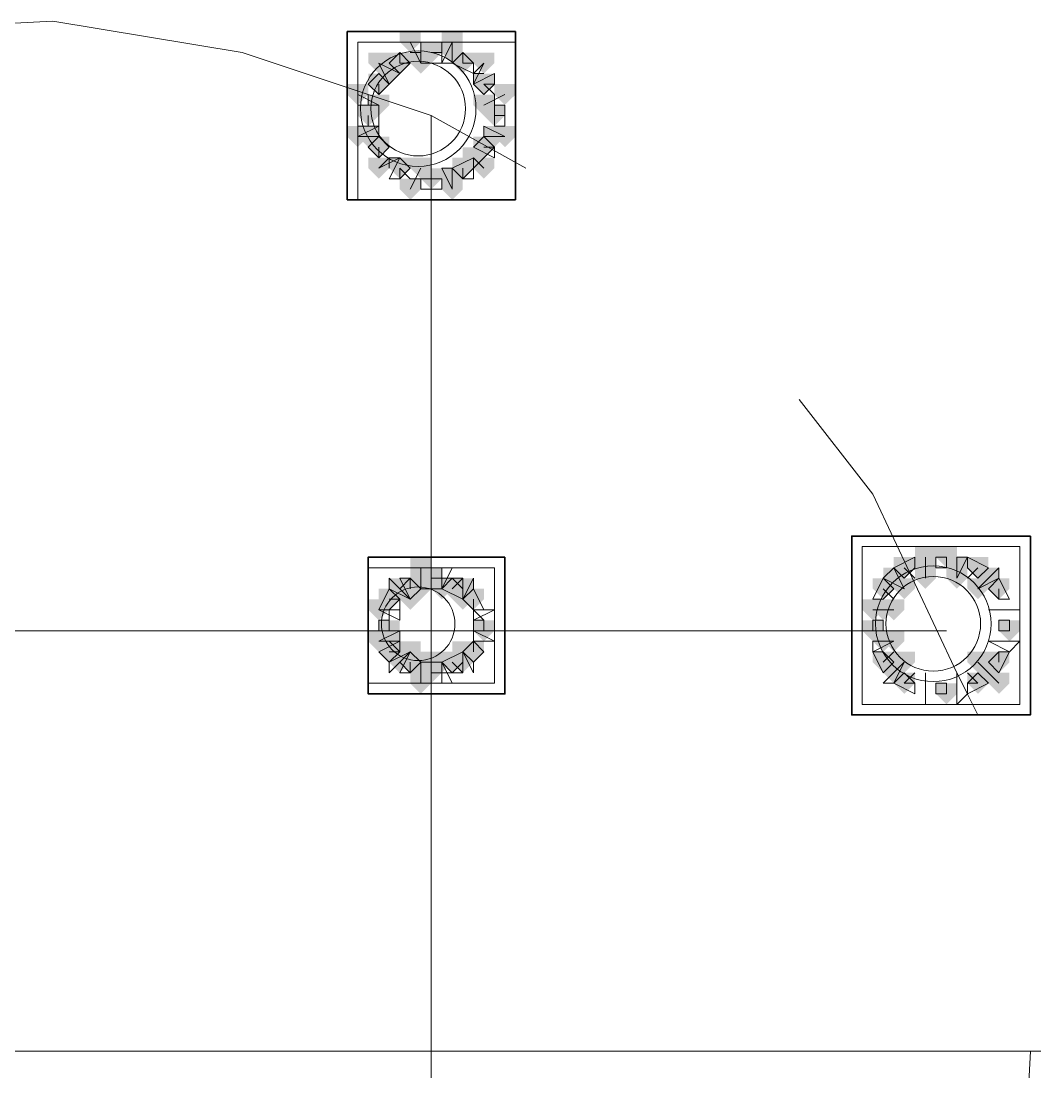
# Model space of a CAD drawing. Header units: millimetres. Extents: x 2315 to 4619, y 1334 to 1897.
# Drawn here: x 3500.14 to 3506.07, y 1554.59 to 1560.69 of the extents above; entities that cross this region are included whole.
import ezdxf

# ---------------------------------------------------------------- set-up
doc = ezdxf.new("R2010")
doc.units = ezdxf.units.MM
for name, color, linetype, true_color in [('PDF_10', 7, 'Continuous', 0x00b85c), ('PDF_AXIS', 7, 'Continuous', 0x00b85c), ('PDF_柱构件', 7, 'Continuous', 0x00b85c), ('PDF_转运站初步方案', 7, 'Continuous', 0x00b85c)]:
    doc.layers.add(name, color=color, linetype=linetype, true_color=true_color)
doc.layers.add('PDF_中心线层', color=1, linetype='Continuous')
doc.layers.add('PDF_粗实线层', color=7, linetype='Continuous')

msp = doc.modelspace()

# ---------------------------------------------------------------- hatches: boundary and pattern name
at = {"layer": 'PDF_10', "transparency": 33554559}
for points in [[(3502.5234, 1560.5703), (3502.4623, 1560.5703), (3502.4623, 1560.5093), (3502.5234, 1560.4482), (3502.5844, 1560.5093), (3502.5844, 1560.5703)], [(3502.5234, 1560.5703), (3502.4623, 1560.5703), (3502.4623, 1560.5093), (3502.5234, 1560.4482), (3502.5844, 1560.5093), (3502.5844, 1560.5703)], [(3502.5234, 1560.5703), (3502.4623, 1560.5703), (3502.4623, 1560.5093), (3502.5234, 1560.4482), (3502.5844, 1560.5093), (3502.5844, 1560.5703)], [(3502.3401, 1560.5093), (3502.279, 1560.5093), (3502.279, 1560.4482), (3502.3401, 1560.3871), (3502.4012, 1560.4482), (3502.4012, 1560.5093)], [(3502.3401, 1560.5093), (3502.279, 1560.5093), (3502.279, 1560.4482), (3502.3401, 1560.3871), (3502.4012, 1560.4482), (3502.4012, 1560.5093)], [(3502.7066, 1560.5093), (3502.6455, 1560.5093), (3502.6455, 1560.4482), (3502.7066, 1560.3871), (3502.7677, 1560.4482), (3502.7677, 1560.5093)], [(3502.7066, 1560.5093), (3502.6455, 1560.5093), (3502.6455, 1560.4482), (3502.7066, 1560.3871), (3502.7677, 1560.4482), (3502.7677, 1560.5093)], [(3502.218, 1560.3871), (3502.1569, 1560.3871), (3502.1569, 1560.326), (3502.218, 1560.2649), (3502.279, 1560.326), (3502.279, 1560.3871)], [(3502.218, 1560.3871), (3502.1569, 1560.3871), (3502.1569, 1560.326), (3502.218, 1560.2649), (3502.279, 1560.326), (3502.279, 1560.3871)], [(3502.218, 1560.3871), (3502.1569, 1560.3871), (3502.1569, 1560.326), (3502.218, 1560.2649), (3502.279, 1560.326), (3502.279, 1560.3871)], [(3502.8288, 1560.3871), (3502.7677, 1560.3871), (3502.7677, 1560.326), (3502.8288, 1560.2649), (3502.8898, 1560.326), (3502.8898, 1560.3871)], [(3502.8288, 1560.3871), (3502.7677, 1560.3871), (3502.7677, 1560.326), (3502.8288, 1560.2649), (3502.8898, 1560.326), (3502.8898, 1560.3871)], [(3502.1569, 1560.2039), (3502.0958, 1560.2039), (3502.0958, 1560.1428), (3502.1569, 1560.0817), (3502.218, 1560.1428), (3502.218, 1560.2039)], [(3502.1569, 1560.2039), (3502.0958, 1560.2039), (3502.0958, 1560.1428), (3502.1569, 1560.0817), (3502.218, 1560.1428), (3502.218, 1560.2039)], [(3502.1569, 1560.2039), (3502.0958, 1560.2039), (3502.0958, 1560.1428), (3502.1569, 1560.0817), (3502.218, 1560.1428), (3502.218, 1560.2039)], [(3502.8898, 1560.2039), (3502.8288, 1560.2039), (3502.8288, 1560.1428), (3502.8898, 1560.0817), (3502.9509, 1560.1428), (3502.9509, 1560.2039)], [(3502.8898, 1560.2039), (3502.8288, 1560.2039), (3502.8288, 1560.1428), (3502.8898, 1560.0817), (3502.9509, 1560.1428), (3502.9509, 1560.2039)], [(3502.218, 1560.0206), (3502.1569, 1560.0206), (3502.1569, 1559.9595), (3502.218, 1559.8985), (3502.279, 1559.9595), (3502.279, 1560.0206)], [(3502.218, 1560.0206), (3502.1569, 1560.0206), (3502.1569, 1559.9595), (3502.218, 1559.8985), (3502.279, 1559.9595), (3502.279, 1560.0206)], [(3502.218, 1560.0206), (3502.1569, 1560.0206), (3502.1569, 1559.9595), (3502.218, 1559.8985), (3502.279, 1559.9595), (3502.279, 1560.0206)], [(3502.8288, 1560.0206), (3502.7677, 1560.0206), (3502.7677, 1559.9595), (3502.8288, 1559.8985), (3502.8898, 1559.9595), (3502.8898, 1560.0206)], [(3502.8288, 1560.0206), (3502.7677, 1560.0206), (3502.7677, 1559.9595), (3502.8288, 1559.8985), (3502.8898, 1559.9595), (3502.8898, 1560.0206)], [(3502.3401, 1559.8985), (3502.279, 1559.8985), (3502.279, 1559.8374), (3502.3401, 1559.7763), (3502.4012, 1559.8374), (3502.4012, 1559.8985)], [(3502.3401, 1559.8985), (3502.279, 1559.8985), (3502.279, 1559.8374), (3502.3401, 1559.7763), (3502.4012, 1559.8374), (3502.4012, 1559.8985)], [(3502.7066, 1559.8985), (3502.6455, 1559.8985), (3502.6455, 1559.8374), (3502.7066, 1559.7763), (3502.7677, 1559.8374), (3502.7677, 1559.8985)], [(3502.7066, 1559.8985), (3502.6455, 1559.8985), (3502.6455, 1559.8374), (3502.7066, 1559.7763), (3502.7677, 1559.8374), (3502.7677, 1559.8985)], [(3502.5234, 1559.8374), (3502.4623, 1559.8374), (3502.4623, 1559.7763), (3502.5234, 1559.7152), (3502.5844, 1559.7763), (3502.5844, 1559.8374)], [(3502.5234, 1559.8374), (3502.4623, 1559.8374), (3502.4623, 1559.7763), (3502.5234, 1559.7152), (3502.5844, 1559.7763), (3502.5844, 1559.8374)], [(3505.5163, 1557.6385), (3505.4553, 1557.6385), (3505.4553, 1557.5774), (3505.5163, 1557.5163), (3505.5774, 1557.5774), (3505.5774, 1557.6385)], [(3505.5163, 1557.6385), (3505.4553, 1557.6385), (3505.4553, 1557.5774), (3505.5163, 1557.5163), (3505.5774, 1557.5774), (3505.5774, 1557.6385)], [(3505.272, 1557.5774), (3505.2109, 1557.5774), (3505.2109, 1557.5163), (3505.272, 1557.4552), (3505.3331, 1557.5163), (3505.3331, 1557.5774)], [(3505.272, 1557.5774), (3505.2109, 1557.5774), (3505.2109, 1557.5163), (3505.272, 1557.4552), (3505.3331, 1557.5163), (3505.3331, 1557.5774)], [(3505.6996, 1557.5774), (3505.6385, 1557.5774), (3505.6385, 1557.5163), (3505.6996, 1557.4552), (3505.7607, 1557.5163), (3505.7607, 1557.5774)], [(3505.6996, 1557.5774), (3505.6385, 1557.5774), (3505.6385, 1557.5163), (3505.6996, 1557.4552), (3505.7607, 1557.5163), (3505.7607, 1557.5774)], [(3502.5234, 1557.5163), (3502.4623, 1557.5163), (3502.4623, 1557.4552), (3502.5234, 1557.3941), (3502.5844, 1557.4552), (3502.5844, 1557.5163)], [(3502.5234, 1557.5163), (3502.4623, 1557.5163), (3502.4623, 1557.4552), (3502.5234, 1557.3941), (3502.5844, 1557.4552), (3502.5844, 1557.5163)], [(3502.5234, 1557.5163), (3502.4623, 1557.5163), (3502.4623, 1557.4552), (3502.5234, 1557.3941), (3502.5844, 1557.4552), (3502.5844, 1557.5163)], [(3502.4012, 1557.4552), (3502.3401, 1557.4552), (3502.3401, 1557.3941), (3502.4012, 1557.333), (3502.4623, 1557.3941), (3502.4623, 1557.4552)], [(3502.4012, 1557.4552), (3502.3401, 1557.4552), (3502.3401, 1557.3941), (3502.4012, 1557.333), (3502.4623, 1557.3941), (3502.4623, 1557.4552)], [(3502.6455, 1557.4552), (3502.5844, 1557.4552), (3502.5844, 1557.3941), (3502.6455, 1557.333), (3502.7066, 1557.3941), (3502.7066, 1557.4552)], [(3502.6455, 1557.4552), (3502.5844, 1557.4552), (3502.5844, 1557.3941), (3502.6455, 1557.333), (3502.7066, 1557.3941), (3502.7066, 1557.4552)], [(3505.1498, 1557.4552), (3505.0888, 1557.4552), (3505.0888, 1557.3941), (3505.1498, 1557.333), (3505.2109, 1557.3941), (3505.2109, 1557.4552)], [(3505.1498, 1557.4552), (3505.0888, 1557.4552), (3505.0888, 1557.3941), (3505.1498, 1557.333), (3505.2109, 1557.3941), (3505.2109, 1557.4552)], [(3505.8217, 1557.4552), (3505.7607, 1557.4552), (3505.7607, 1557.3941), (3505.8217, 1557.333), (3505.8828, 1557.3941), (3505.8828, 1557.4552)], [(3505.8217, 1557.4552), (3505.7607, 1557.4552), (3505.7607, 1557.3941), (3505.8217, 1557.333), (3505.8828, 1557.3941), (3505.8828, 1557.4552)], [(3502.279, 1557.3941), (3502.218, 1557.3941), (3502.218, 1557.333), (3502.279, 1557.272), (3502.3401, 1557.333), (3502.3401, 1557.3941)], [(3502.279, 1557.3941), (3502.218, 1557.3941), (3502.218, 1557.333), (3502.279, 1557.272), (3502.3401, 1557.333), (3502.3401, 1557.3941)], [(3502.7677, 1557.3941), (3502.7066, 1557.3941), (3502.7066, 1557.333), (3502.7677, 1557.272), (3502.8288, 1557.333), (3502.8288, 1557.3941)], [(3502.7677, 1557.3941), (3502.7066, 1557.3941), (3502.7066, 1557.333), (3502.7677, 1557.272), (3502.8288, 1557.333), (3502.8288, 1557.3941)], [(3502.7677, 1557.3941), (3502.7066, 1557.3941), (3502.7066, 1557.333), (3502.7677, 1557.272), (3502.8288, 1557.333), (3502.8288, 1557.3941)], [(3502.279, 1557.2109), (3502.218, 1557.2109), (3502.218, 1557.1498), (3502.279, 1557.0887), (3502.3401, 1557.1498), (3502.3401, 1557.2109)], [(3502.279, 1557.2109), (3502.218, 1557.2109), (3502.218, 1557.1498), (3502.279, 1557.0887), (3502.3401, 1557.1498), (3502.3401, 1557.2109)], [(3502.8288, 1557.2109), (3502.7677, 1557.2109), (3502.7677, 1557.1498), (3502.8288, 1557.0887), (3502.8898, 1557.1498), (3502.8898, 1557.2109)], [(3502.8288, 1557.2109), (3502.7677, 1557.2109), (3502.7677, 1557.1498), (3502.8288, 1557.0887), (3502.8898, 1557.1498), (3502.8898, 1557.2109)], [(3505.0888, 1557.2109), (3505.0277, 1557.2109), (3505.0277, 1557.1498), (3505.0888, 1557.0887), (3505.1498, 1557.1498), (3505.1498, 1557.2109)], [(3505.0888, 1557.2109), (3505.0277, 1557.2109), (3505.0277, 1557.1498), (3505.0888, 1557.0887), (3505.1498, 1557.1498), (3505.1498, 1557.2109)], [(3505.8828, 1557.2109), (3505.8217, 1557.2109), (3505.8217, 1557.1498), (3505.8828, 1557.0887), (3505.9439, 1557.1498), (3505.9439, 1557.2109)], [(3505.8828, 1557.2109), (3505.8217, 1557.2109), (3505.8217, 1557.1498), (3505.8828, 1557.0887), (3505.9439, 1557.1498), (3505.9439, 1557.2109)], [(3502.279, 1557.0887), (3502.218, 1557.0887), (3502.218, 1557.0276), (3502.279, 1556.9666), (3502.3401, 1557.0276), (3502.3401, 1557.0887)], [(3502.279, 1557.0887), (3502.218, 1557.0887), (3502.218, 1557.0276), (3502.279, 1556.9666), (3502.3401, 1557.0276), (3502.3401, 1557.0887)], [(3502.7677, 1557.0887), (3502.7066, 1557.0887), (3502.7066, 1557.0276), (3502.7677, 1556.9666), (3502.8288, 1557.0276), (3502.8288, 1557.0887)], [(3502.7677, 1557.0887), (3502.7066, 1557.0887), (3502.7066, 1557.0276), (3502.7677, 1556.9666), (3502.8288, 1557.0276), (3502.8288, 1557.0887)], [(3502.7677, 1557.0887), (3502.7066, 1557.0887), (3502.7066, 1557.0276), (3502.7677, 1556.9666), (3502.8288, 1557.0276), (3502.8288, 1557.0887)], [(3502.4012, 1557.0276), (3502.3401, 1557.0276), (3502.3401, 1556.9666), (3502.4012, 1556.9055), (3502.4623, 1556.9666), (3502.4623, 1557.0276)], [(3502.4012, 1557.0276), (3502.3401, 1557.0276), (3502.3401, 1556.9666), (3502.4012, 1556.9055), (3502.4623, 1556.9666), (3502.4623, 1557.0276)], [(3502.6455, 1557.0276), (3502.5844, 1557.0276), (3502.5844, 1556.9666), (3502.6455, 1556.9055), (3502.7066, 1556.9666), (3502.7066, 1557.0276)], [(3502.6455, 1557.0276), (3502.5844, 1557.0276), (3502.5844, 1556.9666), (3502.6455, 1556.9055), (3502.7066, 1556.9666), (3502.7066, 1557.0276)], [(3505.1498, 1557.0276), (3505.0888, 1557.0276), (3505.0888, 1556.9666), (3505.1498, 1556.9055), (3505.2109, 1556.9666), (3505.2109, 1557.0276)], [(3505.1498, 1557.0276), (3505.0888, 1557.0276), (3505.0888, 1556.9666), (3505.1498, 1556.9055), (3505.2109, 1556.9666), (3505.2109, 1557.0276)], [(3505.8217, 1557.0276), (3505.7607, 1557.0276), (3505.7607, 1556.9666), (3505.8217, 1556.9055), (3505.8828, 1556.9666), (3505.8828, 1557.0276)], [(3505.8217, 1557.0276), (3505.7607, 1557.0276), (3505.7607, 1556.9666), (3505.8217, 1556.9055), (3505.8828, 1556.9666), (3505.8828, 1557.0276)], [(3502.5234, 1556.9666), (3502.4623, 1556.9666), (3502.4623, 1556.9055), (3502.5234, 1556.8444), (3502.5844, 1556.9055), (3502.5844, 1556.9666)], [(3502.5234, 1556.9666), (3502.4623, 1556.9666), (3502.4623, 1556.9055), (3502.5234, 1556.8444), (3502.5844, 1556.9055), (3502.5844, 1556.9666)], [(3502.5234, 1556.9666), (3502.4623, 1556.9666), (3502.4623, 1556.9055), (3502.5234, 1556.8444), (3502.5844, 1556.9055), (3502.5844, 1556.9666)], [(3505.272, 1556.9055), (3505.2109, 1556.9055), (3505.2109, 1556.8444), (3505.272, 1556.7833), (3505.3331, 1556.8444), (3505.3331, 1556.9055)], [(3505.272, 1556.9055), (3505.2109, 1556.9055), (3505.2109, 1556.8444), (3505.272, 1556.7833), (3505.3331, 1556.8444), (3505.3331, 1556.9055)], [(3505.6996, 1556.9055), (3505.6385, 1556.9055), (3505.6385, 1556.8444), (3505.6996, 1556.7833), (3505.7607, 1556.8444), (3505.7607, 1556.9055)], [(3505.6996, 1556.9055), (3505.6385, 1556.9055), (3505.6385, 1556.8444), (3505.6996, 1556.7833), (3505.7607, 1556.8444), (3505.7607, 1556.9055)], [(3505.5163, 1556.8444), (3505.4553, 1556.8444), (3505.4553, 1556.7833), (3505.5163, 1556.7222), (3505.5774, 1556.7833), (3505.5774, 1556.8444)], [(3505.5163, 1556.8444), (3505.4553, 1556.8444), (3505.4553, 1556.7833), (3505.5163, 1556.7222), (3505.5774, 1556.7833), (3505.5774, 1556.8444)]]:
    msp.add_hatch(color=256, dxfattribs=at).paths.add_polyline_path(points)
at = {"layer": 'PDF_柱构件', "transparency": 33554559}
for points in [[(3502.4012, 1560.6314), (3502.3401, 1560.6314), (3502.3401, 1560.5703), (3502.4012, 1560.5093), (3502.4623, 1560.5703), (3502.4623, 1560.6314)], [(3502.6455, 1560.6314), (3502.5844, 1560.6314), (3502.5844, 1560.5703), (3502.6455, 1560.5093), (3502.7066, 1560.5703), (3502.7066, 1560.6314)], [(3502.6455, 1560.5703), (3502.5844, 1560.5703), (3502.5844, 1560.5093), (3502.6455, 1560.4482), (3502.7066, 1560.5093), (3502.7066, 1560.5703)], [(3502.218, 1560.5093), (3502.1569, 1560.5093), (3502.1569, 1560.4482), (3502.218, 1560.3871), (3502.279, 1560.4482), (3502.279, 1560.5093)], [(3502.4623, 1560.5093), (3502.4012, 1560.5093), (3502.4012, 1560.4482), (3502.4623, 1560.3871), (3502.5234, 1560.4482), (3502.5234, 1560.5093)], [(3502.8288, 1560.5093), (3502.7677, 1560.5093), (3502.7677, 1560.4482), (3502.8288, 1560.3871), (3502.8898, 1560.4482), (3502.8898, 1560.5093)], [(3502.279, 1560.4482), (3502.218, 1560.4482), (3502.218, 1560.3871), (3502.279, 1560.326), (3502.3401, 1560.3871), (3502.3401, 1560.4482)], [(3502.0958, 1560.326), (3502.0347, 1560.326), (3502.0347, 1560.2649), (3502.0958, 1560.2039), (3502.1569, 1560.2649), (3502.1569, 1560.326)], [(3502.9509, 1560.326), (3502.8898, 1560.326), (3502.8898, 1560.2649), (3502.9509, 1560.2039), (3503.012, 1560.2649), (3503.012, 1560.326)], [(3502.218, 1560.2649), (3502.1569, 1560.2649), (3502.1569, 1560.2039), (3502.218, 1560.1428), (3502.279, 1560.2039), (3502.279, 1560.2649)], [(3502.8288, 1560.2649), (3502.7677, 1560.2649), (3502.7677, 1560.2039), (3502.8288, 1560.1428), (3502.8898, 1560.2039), (3502.8898, 1560.2649)], [(3502.0958, 1560.0817), (3502.0347, 1560.0817), (3502.0347, 1560.0206), (3502.0958, 1559.9595), (3502.1569, 1560.0206), (3502.1569, 1560.0817)], [(3502.1569, 1560.0817), (3502.0958, 1560.0817), (3502.0958, 1560.0206), (3502.1569, 1559.9595), (3502.218, 1560.0206), (3502.218, 1560.0817)], [(3502.8898, 1560.0817), (3502.8288, 1560.0817), (3502.8288, 1560.0206), (3502.8898, 1559.9595), (3502.9509, 1560.0206), (3502.9509, 1560.0817)], [(3502.9509, 1560.0817), (3502.8898, 1560.0817), (3502.8898, 1560.0206), (3502.9509, 1559.9595), (3503.012, 1560.0206), (3503.012, 1560.0817)], [(3502.7677, 1559.9595), (3502.7066, 1559.9595), (3502.7066, 1559.8985), (3502.7677, 1559.8374), (3502.8288, 1559.8985), (3502.8288, 1559.9595)], [(3502.218, 1559.8985), (3502.1569, 1559.8985), (3502.1569, 1559.8374), (3502.218, 1559.7763), (3502.279, 1559.8374), (3502.279, 1559.8985)], [(3502.4623, 1559.8985), (3502.4012, 1559.8985), (3502.4012, 1559.8374), (3502.4623, 1559.7763), (3502.5234, 1559.8374), (3502.5234, 1559.8985)], [(3502.8288, 1559.8985), (3502.7677, 1559.8985), (3502.7677, 1559.8374), (3502.8288, 1559.7763), (3502.8898, 1559.8374), (3502.8898, 1559.8985)], [(3502.6455, 1559.8374), (3502.5844, 1559.8374), (3502.5844, 1559.7763), (3502.6455, 1559.7152), (3502.7066, 1559.7763), (3502.7066, 1559.8374)], [(3502.4012, 1559.7763), (3502.3401, 1559.7763), (3502.3401, 1559.7152), (3502.4012, 1559.6541), (3502.4623, 1559.7152), (3502.4623, 1559.7763)], [(3502.6455, 1559.7763), (3502.5844, 1559.7763), (3502.5844, 1559.7152), (3502.6455, 1559.6541), (3502.7066, 1559.7152), (3502.7066, 1559.7763)], [(3505.3942, 1557.6385), (3505.3331, 1557.6385), (3505.3331, 1557.5774), (3505.3942, 1557.5163), (3505.4553, 1557.5774), (3505.4553, 1557.6385)], [(3502.4623, 1557.5774), (3502.4012, 1557.5774), (3502.4012, 1557.5163), (3502.4623, 1557.4552), (3502.5234, 1557.5163), (3502.5234, 1557.5774)], [(3505.3942, 1557.5774), (3505.3331, 1557.5774), (3505.3331, 1557.5163), (3505.3942, 1557.4552), (3505.4553, 1557.5163), (3505.4553, 1557.5774)], [(3505.5774, 1557.5774), (3505.5163, 1557.5774), (3505.5163, 1557.5163), (3505.5774, 1557.4552), (3505.6385, 1557.5163), (3505.6385, 1557.5774)], [(3502.4623, 1557.5163), (3502.4012, 1557.5163), (3502.4012, 1557.4552), (3502.4623, 1557.3941), (3502.5234, 1557.4552), (3502.5234, 1557.5163)], [(3505.2109, 1557.5163), (3505.1498, 1557.5163), (3505.1498, 1557.4552), (3505.2109, 1557.3941), (3505.272, 1557.4552), (3505.272, 1557.5163)], [(3505.3942, 1557.5163), (3505.3331, 1557.5163), (3505.3331, 1557.4552), (3505.3942, 1557.3941), (3505.4553, 1557.4552), (3505.4553, 1557.5163)], [(3505.5774, 1557.5163), (3505.5163, 1557.5163), (3505.5163, 1557.4552), (3505.5774, 1557.3941), (3505.6385, 1557.4552), (3505.6385, 1557.5163)], [(3505.7607, 1557.5163), (3505.6996, 1557.5163), (3505.6996, 1557.4552), (3505.7607, 1557.3941), (3505.8217, 1557.4552), (3505.8217, 1557.5163)], [(3502.3401, 1557.4552), (3502.279, 1557.4552), (3502.279, 1557.3941), (3502.3401, 1557.333), (3502.4012, 1557.3941), (3502.4012, 1557.4552)], [(3502.4623, 1557.4552), (3502.4012, 1557.4552), (3502.4012, 1557.3941), (3502.4623, 1557.333), (3502.5234, 1557.3941), (3502.5234, 1557.4552)], [(3502.5844, 1557.4552), (3502.5234, 1557.4552), (3502.5234, 1557.3941), (3502.5844, 1557.333), (3502.6455, 1557.3941), (3502.6455, 1557.4552)], [(3502.7066, 1557.4552), (3502.6455, 1557.4552), (3502.6455, 1557.3941), (3502.7066, 1557.333), (3502.7677, 1557.3941), (3502.7677, 1557.4552)], [(3505.272, 1557.4552), (3505.2109, 1557.4552), (3505.2109, 1557.3941), (3505.272, 1557.333), (3505.3331, 1557.3941), (3505.3331, 1557.4552)], [(3505.6996, 1557.4552), (3505.6385, 1557.4552), (3505.6385, 1557.3941), (3505.6996, 1557.333), (3505.7607, 1557.3941), (3505.7607, 1557.4552)], [(3502.4012, 1557.3941), (3502.3401, 1557.3941), (3502.3401, 1557.333), (3502.4012, 1557.272), (3502.4623, 1557.333), (3502.4623, 1557.3941)], [(3502.7066, 1557.3941), (3502.6455, 1557.3941), (3502.6455, 1557.333), (3502.7066, 1557.272), (3502.7677, 1557.333), (3502.7677, 1557.3941)], [(3502.218, 1557.333), (3502.1569, 1557.333), (3502.1569, 1557.272), (3502.218, 1557.2109), (3502.279, 1557.272), (3502.279, 1557.333)], [(3505.0888, 1557.333), (3505.0277, 1557.333), (3505.0277, 1557.272), (3505.0888, 1557.2109), (3505.1498, 1557.272), (3505.1498, 1557.333)], [(3505.1498, 1557.333), (3505.0888, 1557.333), (3505.0888, 1557.272), (3505.1498, 1557.2109), (3505.2109, 1557.272), (3505.2109, 1557.333)], [(3505.2109, 1557.333), (3505.1498, 1557.333), (3505.1498, 1557.272), (3505.2109, 1557.2109), (3505.272, 1557.272), (3505.272, 1557.333)], [(3502.218, 1557.1498), (3502.1569, 1557.1498), (3502.1569, 1557.0887), (3502.218, 1557.0276), (3502.279, 1557.0887), (3502.279, 1557.1498)], [(3502.279, 1557.1498), (3502.218, 1557.1498), (3502.218, 1557.0887), (3502.279, 1557.0276), (3502.3401, 1557.0887), (3502.3401, 1557.1498)], [(3505.1498, 1557.1498), (3505.0888, 1557.1498), (3505.0888, 1557.0887), (3505.1498, 1557.0276), (3505.2109, 1557.0887), (3505.2109, 1557.1498)], [(3505.2109, 1557.1498), (3505.1498, 1557.1498), (3505.1498, 1557.0887), (3505.2109, 1557.0276), (3505.272, 1557.0887), (3505.272, 1557.1498)], [(3502.4012, 1557.0887), (3502.3401, 1557.0887), (3502.3401, 1557.0276), (3502.4012, 1556.9666), (3502.4623, 1557.0276), (3502.4623, 1557.0887)], [(3502.7066, 1557.0887), (3502.6455, 1557.0887), (3502.6455, 1557.0276), (3502.7066, 1556.9666), (3502.7677, 1557.0276), (3502.7677, 1557.0887)], [(3502.3401, 1557.0276), (3502.279, 1557.0276), (3502.279, 1556.9666), (3502.3401, 1556.9055), (3502.4012, 1556.9666), (3502.4012, 1557.0276)], [(3502.4623, 1557.0276), (3502.4012, 1557.0276), (3502.4012, 1556.9666), (3502.4623, 1556.9055), (3502.5234, 1556.9666), (3502.5234, 1557.0276)], [(3502.5844, 1557.0276), (3502.5234, 1557.0276), (3502.5234, 1556.9666), (3502.5844, 1556.9055), (3502.6455, 1556.9666), (3502.6455, 1557.0276)], [(3502.7066, 1557.0276), (3502.6455, 1557.0276), (3502.6455, 1556.9666), (3502.7066, 1556.9055), (3502.7677, 1556.9666), (3502.7677, 1557.0276)], [(3505.272, 1557.0276), (3505.2109, 1557.0276), (3505.2109, 1556.9666), (3505.272, 1556.9055), (3505.3331, 1556.9666), (3505.3331, 1557.0276)], [(3505.6996, 1557.0276), (3505.6385, 1557.0276), (3505.6385, 1556.9666), (3505.6996, 1556.9055), (3505.7607, 1556.9666), (3505.7607, 1557.0276)], [(3502.4623, 1556.9666), (3502.4012, 1556.9666), (3502.4012, 1556.9055), (3502.4623, 1556.8444), (3502.5234, 1556.9055), (3502.5234, 1556.9666)], [(3505.2109, 1556.9666), (3505.1498, 1556.9666), (3505.1498, 1556.9055), (3505.2109, 1556.8444), (3505.272, 1556.9055), (3505.272, 1556.9666)], [(3505.7607, 1556.9666), (3505.6996, 1556.9666), (3505.6996, 1556.9055), (3505.7607, 1556.8444), (3505.8217, 1556.9055), (3505.8217, 1556.9666)], [(3502.4623, 1556.9055), (3502.4012, 1556.9055), (3502.4012, 1556.8444), (3502.4623, 1556.7833), (3502.5234, 1556.8444), (3502.5234, 1556.9055)], [(3505.8217, 1556.9055), (3505.7607, 1556.9055), (3505.7607, 1556.8444), (3505.8217, 1556.7833), (3505.8828, 1556.8444), (3505.8828, 1556.9055)]]:
    msp.add_hatch(color=256, dxfattribs=at).paths.add_polyline_path(points)
at = {"layer": 'PDF_转运站初步方案', "transparency": 33554559}
for points in [[(3502.5234, 1560.5703), (3502.4623, 1560.5703), (3502.4623, 1560.5093), (3502.5234, 1560.4482), (3502.5844, 1560.5093), (3502.5844, 1560.5703)], [(3502.5234, 1560.5703), (3502.4623, 1560.5703), (3502.4623, 1560.5093), (3502.5234, 1560.4482), (3502.5844, 1560.5093), (3502.5844, 1560.5703)], [(3502.3401, 1560.5093), (3502.279, 1560.5093), (3502.279, 1560.4482), (3502.3401, 1560.3871), (3502.4012, 1560.4482), (3502.4012, 1560.5093)], [(3502.3401, 1560.5093), (3502.279, 1560.5093), (3502.279, 1560.4482), (3502.3401, 1560.3871), (3502.4012, 1560.4482), (3502.4012, 1560.5093)], [(3502.7066, 1560.5093), (3502.6455, 1560.5093), (3502.6455, 1560.4482), (3502.7066, 1560.3871), (3502.7677, 1560.4482), (3502.7677, 1560.5093)], [(3502.7066, 1560.5093), (3502.6455, 1560.5093), (3502.6455, 1560.4482), (3502.7066, 1560.3871), (3502.7677, 1560.4482), (3502.7677, 1560.5093)], [(3502.218, 1560.3871), (3502.1569, 1560.3871), (3502.1569, 1560.326), (3502.218, 1560.2649), (3502.279, 1560.326), (3502.279, 1560.3871)], [(3502.218, 1560.3871), (3502.1569, 1560.3871), (3502.1569, 1560.326), (3502.218, 1560.2649), (3502.279, 1560.326), (3502.279, 1560.3871)], [(3502.8288, 1560.3871), (3502.7677, 1560.3871), (3502.7677, 1560.326), (3502.8288, 1560.2649), (3502.8898, 1560.326), (3502.8898, 1560.3871)], [(3502.8288, 1560.3871), (3502.7677, 1560.3871), (3502.7677, 1560.326), (3502.8288, 1560.2649), (3502.8898, 1560.326), (3502.8898, 1560.3871)], [(3502.1569, 1560.2039), (3502.0958, 1560.2039), (3502.0958, 1560.1428), (3502.1569, 1560.0817), (3502.218, 1560.1428), (3502.218, 1560.2039)], [(3502.1569, 1560.2039), (3502.0958, 1560.2039), (3502.0958, 1560.1428), (3502.1569, 1560.0817), (3502.218, 1560.1428), (3502.218, 1560.2039)], [(3502.8898, 1560.2039), (3502.8288, 1560.2039), (3502.8288, 1560.1428), (3502.8898, 1560.0817), (3502.9509, 1560.1428), (3502.9509, 1560.2039)], [(3502.8898, 1560.2039), (3502.8288, 1560.2039), (3502.8288, 1560.1428), (3502.8898, 1560.0817), (3502.9509, 1560.1428), (3502.9509, 1560.2039)], [(3502.218, 1560.0206), (3502.1569, 1560.0206), (3502.1569, 1559.9595), (3502.218, 1559.8985), (3502.279, 1559.9595), (3502.279, 1560.0206)], [(3502.218, 1560.0206), (3502.1569, 1560.0206), (3502.1569, 1559.9595), (3502.218, 1559.8985), (3502.279, 1559.9595), (3502.279, 1560.0206)], [(3502.8288, 1560.0206), (3502.7677, 1560.0206), (3502.7677, 1559.9595), (3502.8288, 1559.8985), (3502.8898, 1559.9595), (3502.8898, 1560.0206)], [(3502.8288, 1560.0206), (3502.7677, 1560.0206), (3502.7677, 1559.9595), (3502.8288, 1559.8985), (3502.8898, 1559.9595), (3502.8898, 1560.0206)], [(3502.3401, 1559.8985), (3502.279, 1559.8985), (3502.279, 1559.8374), (3502.3401, 1559.7763), (3502.4012, 1559.8374), (3502.4012, 1559.8985)], [(3502.3401, 1559.8985), (3502.279, 1559.8985), (3502.279, 1559.8374), (3502.3401, 1559.7763), (3502.4012, 1559.8374), (3502.4012, 1559.8985)], [(3502.7066, 1559.8985), (3502.6455, 1559.8985), (3502.6455, 1559.8374), (3502.7066, 1559.7763), (3502.7677, 1559.8374), (3502.7677, 1559.8985)], [(3502.7066, 1559.8985), (3502.6455, 1559.8985), (3502.6455, 1559.8374), (3502.7066, 1559.7763), (3502.7677, 1559.8374), (3502.7677, 1559.8985)], [(3502.5234, 1559.8374), (3502.4623, 1559.8374), (3502.4623, 1559.7763), (3502.5234, 1559.7152), (3502.5844, 1559.7763), (3502.5844, 1559.8374)], [(3502.5234, 1559.8374), (3502.4623, 1559.8374), (3502.4623, 1559.7763), (3502.5234, 1559.7152), (3502.5844, 1559.7763), (3502.5844, 1559.8374)], [(3505.5163, 1557.6385), (3505.4553, 1557.6385), (3505.4553, 1557.5774), (3505.5163, 1557.5163), (3505.5774, 1557.5774), (3505.5774, 1557.6385)], [(3505.5163, 1557.6385), (3505.4553, 1557.6385), (3505.4553, 1557.5774), (3505.5163, 1557.5163), (3505.5774, 1557.5774), (3505.5774, 1557.6385)], [(3505.272, 1557.5774), (3505.2109, 1557.5774), (3505.2109, 1557.5163), (3505.272, 1557.4552), (3505.3331, 1557.5163), (3505.3331, 1557.5774)], [(3505.272, 1557.5774), (3505.2109, 1557.5774), (3505.2109, 1557.5163), (3505.272, 1557.4552), (3505.3331, 1557.5163), (3505.3331, 1557.5774)], [(3505.6996, 1557.5774), (3505.6385, 1557.5774), (3505.6385, 1557.5163), (3505.6996, 1557.4552), (3505.7607, 1557.5163), (3505.7607, 1557.5774)], [(3505.6996, 1557.5774), (3505.6385, 1557.5774), (3505.6385, 1557.5163), (3505.6996, 1557.4552), (3505.7607, 1557.5163), (3505.7607, 1557.5774)], [(3502.5234, 1557.5163), (3502.4623, 1557.5163), (3502.4623, 1557.4552), (3502.5234, 1557.3941), (3502.5844, 1557.4552), (3502.5844, 1557.5163)], [(3502.5234, 1557.5163), (3502.4623, 1557.5163), (3502.4623, 1557.4552), (3502.5234, 1557.3941), (3502.5844, 1557.4552), (3502.5844, 1557.5163)], [(3502.4012, 1557.4552), (3502.3401, 1557.4552), (3502.3401, 1557.3941), (3502.4012, 1557.333), (3502.4623, 1557.3941), (3502.4623, 1557.4552)], [(3502.4012, 1557.4552), (3502.3401, 1557.4552), (3502.3401, 1557.3941), (3502.4012, 1557.333), (3502.4623, 1557.3941), (3502.4623, 1557.4552)], [(3502.6455, 1557.4552), (3502.5844, 1557.4552), (3502.5844, 1557.3941), (3502.6455, 1557.333), (3502.7066, 1557.3941), (3502.7066, 1557.4552)], [(3502.6455, 1557.4552), (3502.5844, 1557.4552), (3502.5844, 1557.3941), (3502.6455, 1557.333), (3502.7066, 1557.3941), (3502.7066, 1557.4552)], [(3505.1498, 1557.4552), (3505.0888, 1557.4552), (3505.0888, 1557.3941), (3505.1498, 1557.333), (3505.2109, 1557.3941), (3505.2109, 1557.4552)], [(3505.1498, 1557.4552), (3505.0888, 1557.4552), (3505.0888, 1557.3941), (3505.1498, 1557.333), (3505.2109, 1557.3941), (3505.2109, 1557.4552)], [(3505.8217, 1557.4552), (3505.7607, 1557.4552), (3505.7607, 1557.3941), (3505.8217, 1557.333), (3505.8828, 1557.3941), (3505.8828, 1557.4552)], [(3505.8217, 1557.4552), (3505.7607, 1557.4552), (3505.7607, 1557.3941), (3505.8217, 1557.333), (3505.8828, 1557.3941), (3505.8828, 1557.4552)], [(3502.279, 1557.3941), (3502.218, 1557.3941), (3502.218, 1557.333), (3502.279, 1557.272), (3502.3401, 1557.333), (3502.3401, 1557.3941)], [(3502.279, 1557.3941), (3502.218, 1557.3941), (3502.218, 1557.333), (3502.279, 1557.272), (3502.3401, 1557.333), (3502.3401, 1557.3941)], [(3502.7677, 1557.3941), (3502.7066, 1557.3941), (3502.7066, 1557.333), (3502.7677, 1557.272), (3502.8288, 1557.333), (3502.8288, 1557.3941)], [(3502.7677, 1557.3941), (3502.7066, 1557.3941), (3502.7066, 1557.333), (3502.7677, 1557.272), (3502.8288, 1557.333), (3502.8288, 1557.3941)], [(3502.279, 1557.2109), (3502.218, 1557.2109), (3502.218, 1557.1498), (3502.279, 1557.0887), (3502.3401, 1557.1498), (3502.3401, 1557.2109)], [(3502.279, 1557.2109), (3502.218, 1557.2109), (3502.218, 1557.1498), (3502.279, 1557.0887), (3502.3401, 1557.1498), (3502.3401, 1557.2109)], [(3502.8288, 1557.2109), (3502.7677, 1557.2109), (3502.7677, 1557.1498), (3502.8288, 1557.0887), (3502.8898, 1557.1498), (3502.8898, 1557.2109)], [(3502.8288, 1557.2109), (3502.7677, 1557.2109), (3502.7677, 1557.1498), (3502.8288, 1557.0887), (3502.8898, 1557.1498), (3502.8898, 1557.2109)], [(3505.0888, 1557.2109), (3505.0277, 1557.2109), (3505.0277, 1557.1498), (3505.0888, 1557.0887), (3505.1498, 1557.1498), (3505.1498, 1557.2109)], [(3505.0888, 1557.2109), (3505.0277, 1557.2109), (3505.0277, 1557.1498), (3505.0888, 1557.0887), (3505.1498, 1557.1498), (3505.1498, 1557.2109)], [(3505.8828, 1557.2109), (3505.8217, 1557.2109), (3505.8217, 1557.1498), (3505.8828, 1557.0887), (3505.9439, 1557.1498), (3505.9439, 1557.2109)], [(3505.8828, 1557.2109), (3505.8217, 1557.2109), (3505.8217, 1557.1498), (3505.8828, 1557.0887), (3505.9439, 1557.1498), (3505.9439, 1557.2109)], [(3502.279, 1557.0887), (3502.218, 1557.0887), (3502.218, 1557.0276), (3502.279, 1556.9666), (3502.3401, 1557.0276), (3502.3401, 1557.0887)], [(3502.279, 1557.0887), (3502.218, 1557.0887), (3502.218, 1557.0276), (3502.279, 1556.9666), (3502.3401, 1557.0276), (3502.3401, 1557.0887)], [(3502.7677, 1557.0887), (3502.7066, 1557.0887), (3502.7066, 1557.0276), (3502.7677, 1556.9666), (3502.8288, 1557.0276), (3502.8288, 1557.0887)], [(3502.7677, 1557.0887), (3502.7066, 1557.0887), (3502.7066, 1557.0276), (3502.7677, 1556.9666), (3502.8288, 1557.0276), (3502.8288, 1557.0887)], [(3502.4012, 1557.0276), (3502.3401, 1557.0276), (3502.3401, 1556.9666), (3502.4012, 1556.9055), (3502.4623, 1556.9666), (3502.4623, 1557.0276)], [(3502.4012, 1557.0276), (3502.3401, 1557.0276), (3502.3401, 1556.9666), (3502.4012, 1556.9055), (3502.4623, 1556.9666), (3502.4623, 1557.0276)], [(3502.6455, 1557.0276), (3502.5844, 1557.0276), (3502.5844, 1556.9666), (3502.6455, 1556.9055), (3502.7066, 1556.9666), (3502.7066, 1557.0276)], [(3502.6455, 1557.0276), (3502.5844, 1557.0276), (3502.5844, 1556.9666), (3502.6455, 1556.9055), (3502.7066, 1556.9666), (3502.7066, 1557.0276)], [(3505.1498, 1557.0276), (3505.0888, 1557.0276), (3505.0888, 1556.9666), (3505.1498, 1556.9055), (3505.2109, 1556.9666), (3505.2109, 1557.0276)], [(3505.1498, 1557.0276), (3505.0888, 1557.0276), (3505.0888, 1556.9666), (3505.1498, 1556.9055), (3505.2109, 1556.9666), (3505.2109, 1557.0276)], [(3505.8217, 1557.0276), (3505.7607, 1557.0276), (3505.7607, 1556.9666), (3505.8217, 1556.9055), (3505.8828, 1556.9666), (3505.8828, 1557.0276)], [(3505.8217, 1557.0276), (3505.7607, 1557.0276), (3505.7607, 1556.9666), (3505.8217, 1556.9055), (3505.8828, 1556.9666), (3505.8828, 1557.0276)], [(3502.5234, 1556.9666), (3502.4623, 1556.9666), (3502.4623, 1556.9055), (3502.5234, 1556.8444), (3502.5844, 1556.9055), (3502.5844, 1556.9666)], [(3502.5234, 1556.9666), (3502.4623, 1556.9666), (3502.4623, 1556.9055), (3502.5234, 1556.8444), (3502.5844, 1556.9055), (3502.5844, 1556.9666)], [(3505.272, 1556.9055), (3505.2109, 1556.9055), (3505.2109, 1556.8444), (3505.272, 1556.7833), (3505.3331, 1556.8444), (3505.3331, 1556.9055)], [(3505.272, 1556.9055), (3505.2109, 1556.9055), (3505.2109, 1556.8444), (3505.272, 1556.7833), (3505.3331, 1556.8444), (3505.3331, 1556.9055)], [(3505.6996, 1556.9055), (3505.6385, 1556.9055), (3505.6385, 1556.8444), (3505.6996, 1556.7833), (3505.7607, 1556.8444), (3505.7607, 1556.9055)], [(3505.6996, 1556.9055), (3505.6385, 1556.9055), (3505.6385, 1556.8444), (3505.6996, 1556.7833), (3505.7607, 1556.8444), (3505.7607, 1556.9055)], [(3505.5163, 1556.8444), (3505.4553, 1556.8444), (3505.4553, 1556.7833), (3505.5163, 1556.7222), (3505.5774, 1556.7833), (3505.5774, 1556.8444)], [(3505.5163, 1556.8444), (3505.4553, 1556.8444), (3505.4553, 1556.7833), (3505.5163, 1556.7222), (3505.5774, 1556.7833), (3505.5774, 1556.8444)]]:
    msp.add_hatch(color=256, dxfattribs=at).paths.add_polyline_path(points)

# ---------------------------------------------------------------- linework, layer by layer
at = {"layer": 'PDF_10', "lineweight": 18}
for points in [[(3502.3401, 1560.5093), (3502.3401, 1560.4482), (3502.4012, 1560.4482)], [(3502.5234, 1560.5093), (3502.5844, 1560.5093)], [(3502.7066, 1560.5093), (3502.7066, 1560.4482), (3502.7677, 1560.4482)], [(3502.218, 1560.2649), (3502.218, 1560.326)], [(3502.8898, 1560.326), (3502.8288, 1560.326), (3502.8898, 1560.2649)], [(3502.1569, 1560.0817), (3502.1569, 1560.1428)], [(3502.9509, 1560.1428), (3502.8898, 1560.1428), (3502.8898, 1560.0817)], [(3502.218, 1559.8985), (3502.218, 1559.9595)], [(3502.8288, 1559.9595), (3502.8898, 1559.9595), (3502.8288, 1559.8985)], [(3502.4012, 1559.7763), (3502.3401, 1559.8374), (3502.3401, 1559.7763)], [(3502.7677, 1559.8374), (3502.7066, 1559.7763), (3502.7066, 1559.8374)], [(3502.5844, 1559.7763), (3502.5234, 1559.7763), (3502.5234, 1559.7152)], [(3505.5163, 1557.5163), (3505.5163, 1557.5774), (3505.4553, 1557.5774)], [(3505.3331, 1557.5163), (3505.272, 1557.4552)], [(3505.3331, 1557.4552), (3505.272, 1557.5163)], [(3505.6996, 1557.4552), (3505.6385, 1557.5163)], [(3505.6385, 1557.4552), (3505.6996, 1557.5163)], [(3502.4012, 1557.3941), (3502.4012, 1557.4552), (3502.3401, 1557.3941)], [(3502.5844, 1557.4552), (3502.5234, 1557.4552)], [(3502.7066, 1557.3941), (3502.6455, 1557.4552)], [(3502.6455, 1557.3941), (3502.7066, 1557.4552)], [(3505.2109, 1557.3941), (3505.1498, 1557.333)], [(3505.2109, 1557.333), (3505.1498, 1557.3941)], [(3505.8217, 1557.3941), (3505.8217, 1557.333), (3505.8217, 1557.3941)], [(3502.279, 1557.333), (3502.3401, 1557.333), (3502.279, 1557.272)], [(3502.7677, 1557.272), (3502.7677, 1557.333)], [(3502.279, 1557.2109), (3502.279, 1557.1498), (3502.218, 1557.1498)], [(3502.7677, 1557.1498), (3502.8288, 1557.1498), (3502.8288, 1557.2109)], [(3505.0888, 1557.2109), (3505.0888, 1557.1498), (3505.1498, 1557.1498)], [(3505.8217, 1557.1498), (3505.8828, 1557.1498), (3505.8828, 1557.2109)], [(3502.279, 1557.0887), (3502.3401, 1557.0276), (3502.279, 1557.0276)], [(3502.7677, 1557.0276), (3502.7677, 1557.0887)], [(3505.1498, 1557.0276), (3505.2109, 1556.9666)], [(3505.2109, 1557.0276), (3505.1498, 1556.9666)], [(3505.8217, 1556.9666), (3505.8217, 1557.0276), (3505.8217, 1556.9666)], [(3502.3401, 1556.9666), (3502.4012, 1556.9055), (3502.4012, 1556.9666)], [(3502.6455, 1556.9055), (3502.7066, 1556.9666)], [(3502.6455, 1556.9666), (3502.7066, 1556.9055)], [(3502.5234, 1556.9055), (3502.5844, 1556.9055)], [(3505.3331, 1556.9055), (3505.272, 1556.8444), (3505.3331, 1556.8444)], [(3505.6385, 1556.8444), (3505.6996, 1556.8444), (3505.6385, 1556.9055)], [(3505.4553, 1556.7833), (3505.5163, 1556.7833), (3505.5163, 1556.8444)]]:
    msp.add_lwpolyline(points, dxfattribs=at)
at = {"layer": 'PDF_AXIS', "lineweight": 18}
for points in [[(3502.0958, 1560.5703), (3502.0958, 1559.6541), (3503.012, 1559.6541), (3503.012, 1560.5703)], [(3505.9439, 1557.6385), (3505.9439, 1556.7222), (3505.0277, 1556.7222), (3505.0277, 1557.6385)], [(3502.8898, 1557.5163), (3502.8898, 1556.8444), (3502.1569, 1556.8444), (3502.1569, 1557.5163)]]:
    msp.add_lwpolyline(points, close=True, dxfattribs=at)
at = {"layer": 'PDF_中心线层', "color": 112, "lineweight": 18, "true_color": 0x00b85c}
for points in [[(3494.0331, 1554.7066), (3494.0331, 1555.2563), (3494.2774, 1556.3557), (3494.705, 1557.4552), (3495.3158, 1558.3714), (3496.1098, 1559.2266), (3497.0261, 1559.8985), (3498.0644, 1560.326), (3499.1639, 1560.6314), (3500.3244, 1560.6925), (3501.4239, 1560.5093), (3502.5234, 1560.1428), (3503.0731, 1559.8374)], [(3502.5234, 1549.2093), (3502.5234, 1560.1428)], [(3504.6612, 1558.4936), (3505.0888, 1557.9439), (3505.5774, 1556.9055), (3505.6996, 1556.6612)], [(3494.5828, 1557.1498), (3505.5163, 1557.1498)], [(3506.0661, 1554.7066), (3494.0331, 1554.7066), (3506.0661, 1554.7066)], [(3506.005, 1554.7066), (3505.9439, 1553.546), (3505.5774, 1552.4466), (3505.0888, 1551.4082), (3504.3558, 1550.553), (3503.5007, 1549.8201), (3502.5234, 1549.2093), (3501.4239, 1548.8428), (3500.3244, 1548.6595), (3499.1639, 1548.7206), (3498.0644, 1549.026), (3497.0261, 1549.4536), (3497.0261, 1549.5147)]]:
    msp.add_lwpolyline(points, dxfattribs=at)
at = {"layer": 'PDF_柱构件', "lineweight": 18}
for points in [[(3502.4012, 1560.5703), (3502.4623, 1560.4482)], [(3502.4623, 1560.4482), (3502.5844, 1560.4482), (3502.5844, 1560.5703), (3502.4623, 1560.5703)], [(3502.6455, 1560.5703), (3502.5844, 1560.4482), (3502.6455, 1560.4482)], [(3502.3401, 1560.3871), (3502.4012, 1560.4482), (3502.3401, 1560.5093), (3502.279, 1560.4482)], [(3502.6455, 1560.4482), (3502.7677, 1560.3871), (3502.7677, 1560.4482), (3502.7066, 1560.5093)], [(3502.218, 1560.4482), (3502.279, 1560.326), (3502.3401, 1560.3871)], [(3502.8288, 1560.4482), (3502.7677, 1560.3871), (3502.7677, 1560.326)], [(3502.218, 1560.2649), (3502.279, 1560.326), (3502.218, 1560.3871), (3502.1569, 1560.326)], [(3502.7677, 1560.326), (3502.8288, 1560.2649), (3502.8898, 1560.326), (3502.8898, 1560.3871)], [(3502.0958, 1560.2649), (3502.218, 1560.2039)], [(3502.9509, 1560.2649), (3502.8288, 1560.2039)], [(3502.218, 1560.0817), (3502.218, 1560.2039), (3502.0958, 1560.2039), (3502.0958, 1560.0817)], [(3502.8898, 1560.2039), (3502.8898, 1560.0817), (3502.9509, 1560.0817), (3502.9509, 1560.2039)], [(3502.0958, 1560.0206), (3502.218, 1560.0206), (3502.218, 1560.0817)], [(3502.9509, 1560.0206), (3502.8288, 1560.0817), (3502.8288, 1560.0206)], [(3502.279, 1559.9595), (3502.218, 1560.0206), (3502.1569, 1559.9595), (3502.218, 1559.8985)], [(3502.8288, 1560.0206), (3502.7677, 1559.9595), (3502.8898, 1559.8985), (3502.8898, 1559.9595)], [(3502.218, 1559.8374), (3502.3401, 1559.8985), (3502.279, 1559.8985)], [(3502.4012, 1559.8374), (3502.3401, 1559.8985), (3502.279, 1559.7763), (3502.3401, 1559.7763)], [(3502.7677, 1559.8985), (3502.6455, 1559.8374), (3502.7066, 1559.7763), (3502.7677, 1559.7763)], [(3502.8288, 1559.8374), (3502.7677, 1559.8985)], [(3502.4012, 1559.7152), (3502.4623, 1559.8374)], [(3502.6455, 1559.7152), (3502.6455, 1559.8374), (3502.5844, 1559.8374)], [(3502.5844, 1559.7763), (3502.4623, 1559.7763), (3502.4623, 1559.7152), (3502.5844, 1559.7152)], [(3505.3331, 1557.5163), (3505.272, 1557.4552), (3505.2109, 1557.5163), (3505.3331, 1557.5774)], [(3505.3942, 1557.5774), (3505.3942, 1557.4552)], [(3505.5163, 1557.5163), (3505.4553, 1557.5163), (3505.4553, 1557.5774), (3505.5163, 1557.5774)], [(3505.6385, 1557.5774), (3505.5774, 1557.4552), (3505.5774, 1557.5774)], [(3505.6996, 1557.4552), (3505.6385, 1557.5163), (3505.6385, 1557.5774), (3505.7607, 1557.5163)], [(3502.4623, 1557.5163), (3502.4623, 1557.3941)], [(3502.5844, 1557.3941), (3502.4623, 1557.3941), (3502.4623, 1557.5163), (3502.5844, 1557.5163)], [(3502.6455, 1557.5163), (3502.5844, 1557.3941), (3502.5844, 1557.5163)], [(3505.2109, 1557.5163), (3505.272, 1557.3941), (3505.1498, 1557.4552)], [(3505.8217, 1557.4552), (3505.6996, 1557.3941), (3505.8217, 1557.5163)], [(3502.279, 1557.4552), (3502.4012, 1557.333), (3502.279, 1557.3941)], [(3502.4623, 1557.3941), (3502.4012, 1557.333), (3502.3401, 1557.4552), (3502.4012, 1557.4552)], [(3502.7066, 1557.333), (3502.5844, 1557.3941), (3502.6455, 1557.4552), (3502.7066, 1557.4552)], [(3502.7677, 1557.3941), (3502.7066, 1557.333), (3502.7677, 1557.4552)], [(3505.2109, 1557.3941), (3505.1498, 1557.333), (3505.0888, 1557.333), (3505.1498, 1557.4552)], [(3505.8217, 1557.333), (3505.7607, 1557.3941), (3505.8217, 1557.4552), (3505.8828, 1557.333)], [(3502.3401, 1557.333), (3502.3401, 1557.272), (3502.218, 1557.272), (3502.279, 1557.3941)], [(3502.7677, 1557.272), (3502.7066, 1557.333), (3502.7677, 1557.3941), (3502.8288, 1557.272)], [(3502.218, 1557.272), (3502.3401, 1557.272), (3502.3401, 1557.2109)], [(3502.8898, 1557.272), (3502.7677, 1557.2109), (3502.7677, 1557.272), (3502.8288, 1557.272)], [(3505.0888, 1557.272), (3505.2109, 1557.272)], [(3505.9439, 1557.272), (3505.8217, 1557.272), (3505.7607, 1557.272), (3505.8828, 1557.272)], [(3502.279, 1557.2109), (3502.279, 1557.1498), (3502.218, 1557.1498), (3502.218, 1557.2109)], [(3502.7677, 1557.1498), (3502.7677, 1557.2109), (3502.8288, 1557.2109), (3502.8288, 1557.1498)], [(3505.1498, 1557.2109), (3505.1498, 1557.1498), (3505.0888, 1557.1498), (3505.0888, 1557.2109)], [(3505.8217, 1557.1498), (3505.8217, 1557.2109), (3505.8828, 1557.2109), (3505.8828, 1557.1498)], [(3502.218, 1557.0887), (3502.3401, 1557.1498), (3502.3401, 1557.0887)], [(3502.3401, 1557.0887), (3502.3401, 1557.0276), (3502.279, 1556.9666), (3502.218, 1557.0276)], [(3502.7066, 1557.0276), (3502.7677, 1557.0887), (3502.8288, 1557.0276), (3502.7677, 1556.9666)], [(3505.0888, 1557.0887), (3505.2109, 1557.0887), (3505.0888, 1557.0276)], [(3505.8828, 1557.0276), (3505.7607, 1557.0887), (3505.8217, 1557.0887), (3505.9439, 1557.0887)], [(3502.279, 1556.9666), (3502.4012, 1557.0276), (3502.279, 1556.9055)], [(3502.4012, 1557.0276), (3502.4623, 1556.9666), (3502.4012, 1556.9055), (3502.3401, 1556.9055)], [(3502.5844, 1556.9666), (3502.7066, 1557.0276), (3502.7066, 1556.9055), (3502.6455, 1556.9055)], [(3502.7677, 1556.9055), (3502.7066, 1557.0276), (3502.7677, 1556.9666)], [(3505.1498, 1557.0276), (3505.2109, 1556.9666), (3505.1498, 1556.9055), (3505.0888, 1557.0276)], [(3505.7607, 1556.9666), (3505.8217, 1557.0276), (3505.8828, 1557.0276), (3505.8217, 1556.9055)], [(3502.4623, 1556.8444), (3502.4623, 1556.9666)], [(3502.4623, 1556.9666), (3502.5844, 1556.9666), (3502.5844, 1556.8444), (3502.4623, 1556.8444)], [(3502.5844, 1556.8444), (3502.5844, 1556.9666), (3502.6455, 1556.8444)], [(3505.1498, 1556.8444), (3505.272, 1556.9666), (3505.2109, 1556.8444)], [(3505.8217, 1556.8444), (3505.6996, 1556.9666)], [(3505.272, 1556.9055), (3505.3331, 1556.8444), (3505.3331, 1556.7833), (3505.2109, 1556.8444)], [(3505.5774, 1556.7222), (3505.5774, 1556.8444), (3505.5774, 1556.9055), (3505.6385, 1556.7833)], [(3505.6385, 1556.8444), (3505.6996, 1556.9055), (3505.7607, 1556.8444), (3505.6385, 1556.7833)], [(3505.4553, 1556.8444), (3505.5163, 1556.8444), (3505.5163, 1556.7833), (3505.4553, 1556.7833)]]:
    msp.add_lwpolyline(points, close=True, dxfattribs=at)
for points in [[(3502.4012, 1560.5093), (3502.4623, 1560.5093)], [(3502.7677, 1560.3871), (3502.8288, 1560.3871)], [(3502.1569, 1560.2039), (3502.1569, 1560.2649)], [(3502.8898, 1560.2649), (3502.8898, 1560.2039)], [(3502.279, 1559.8374), (3502.279, 1559.8985)], [(3502.8288, 1559.8985), (3502.7677, 1559.8374)], [(3502.4623, 1559.7763), (3502.4012, 1559.7763)], [(3502.6455, 1557.4552), (3502.5844, 1557.4552)], [(3502.279, 1557.272), (3502.279, 1557.2109)], [(3502.8288, 1557.2109), (3502.7677, 1557.272)], [(3505.8828, 1557.272), (3505.8217, 1557.272)], [(3502.8288, 1557.0887), (3502.7677, 1557.0887), (3502.7677, 1557.1498), (3502.8898, 1557.0887), (3502.8288, 1557.0887), (3502.7677, 1557.0887)], [(3505.8217, 1557.0887), (3505.8828, 1557.0887)], [(3502.5844, 1556.9055), (3502.6455, 1556.9055)], [(3505.3942, 1556.7833), (3505.3942, 1556.9055), (3505.3942, 1556.8444), (3505.3942, 1556.7222), (3505.3942, 1556.7833), (3505.3942, 1556.8444)], [(3505.5774, 1556.7833), (3505.5774, 1556.8444)]]:
    msp.add_lwpolyline(points, dxfattribs=at)
at = {"layer": 'PDF_粗实线层', "color": 112, "lineweight": 35, "true_color": 0x00b85c}
for points in [[(3502.0347, 1560.6314), (3502.0347, 1559.6541), (3503.012, 1559.6541), (3503.012, 1560.6314)], [(3506.005, 1557.6995), (3506.005, 1556.6612), (3504.9666, 1556.6612), (3504.9666, 1557.6995)], [(3502.9509, 1557.5774), (3502.1569, 1557.5774), (3502.1569, 1556.7833), (3502.9509, 1556.7833)]]:
    msp.add_lwpolyline(points, close=True, dxfattribs=at)
at = {"layer": 'PDF_转运站初步方案', "lineweight": 18}
for centre, radius in [((3502.4472, 1560.1834), 0.3359), ((3502.4472, 1560.1834), 0.2749), ((3505.4403, 1557.1903), 0.3359), ((3505.4403, 1557.1903), 0.2749), ((3502.4472, 1557.1903), 0.2138), ((3502.4472, 1557.1903), 0.2138)]:
    msp.add_circle(centre, radius, dxfattribs=at)

doc.saveas('drawing.dxf')
